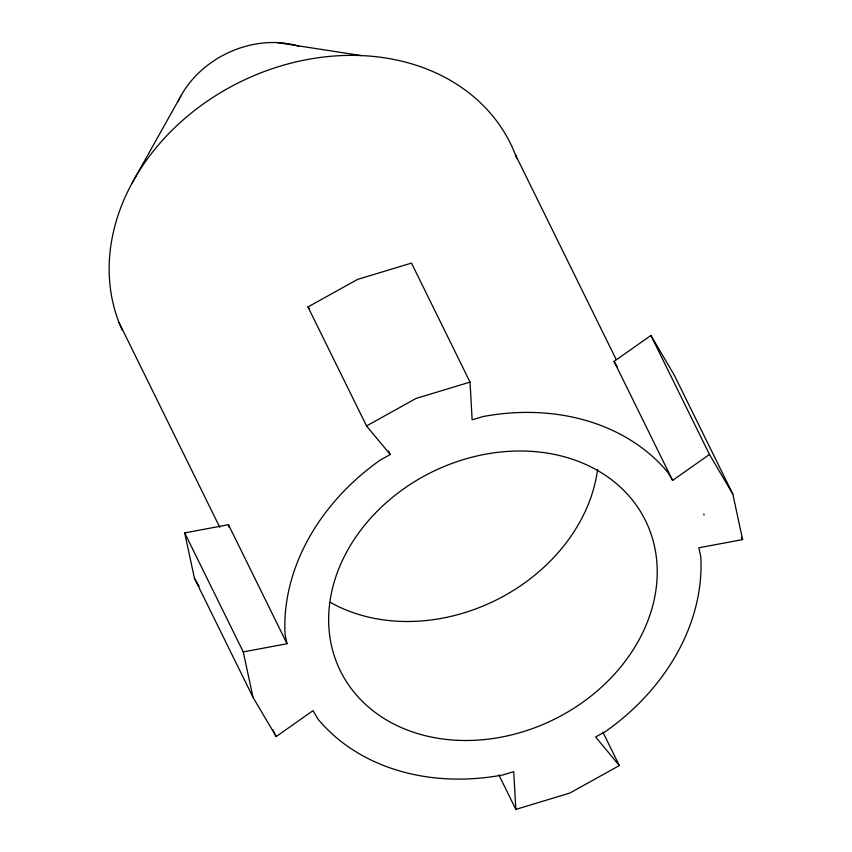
<?xml version="1.0" encoding="UTF-8"?>
<svg xmlns="http://www.w3.org/2000/svg" width="852" height="852" viewBox="0 0 852 852"><rect width="100%" height="100%" fill="white"/><g stroke="black" fill="none" stroke-linecap="round" stroke-linejoin="round"><path stroke-width="1.28" d="M132.241 182.807L180.794 96.169M650.907 335.454L709.46 454.467L672.622 480.411L614.058 361.408L650.907 335.454L674.283 375.136L732.848 494.149L742.603 539.593L698.842 547.783L700.802 556.867A215.407 174.713 -26.2 0 1 605.538 731.485L595.623 736.991L619.329 765.565L569.764 793.084L515.833 809.4L498.846 774.883M184.703 532.905L243.267 651.908L287.028 643.729L228.464 524.715L184.703 532.905L194.458 578.348L253.023 697.362L276.186 736.586L313.025 710.632L317.924 719.024A215.407 174.713 -26.2 0 0 502.946 774.937L513.724 771.678L515.833 809.4M287.028 643.729L285.079 634.644A215.407 174.713 -26.2 0 1 380.333 460.016L390.248 454.521L366.541 425.947L307.977 306.933L357.552 279.413L411.484 263.098L470.038 382.111L472.146 419.834L482.924 416.575A215.407 174.713 -26.2 0 1 667.947 472.487L672.622 480.411M366.541 425.947L416.106 398.416L470.038 382.111M277.273 42.6L361.386 55.582M307.977 306.933L309.67 308.978M709.46 454.467L732.848 494.149M614.058 361.408L617.359 367.01M194.458 578.348L199.144 586.293M741.432 537.218L742.603 539.593M515.439 154.787L616.166 359.48M602.939 732.241L619.329 765.565M388.491 450.953L390.248 454.521M119.067 322.663L219.795 527.356M272.683 729.472L276.186 736.586M703.752 514.097L704.125 515.023M228.464 524.715L229.018 527.282M243.267 651.908L253.023 697.362M122.092 329.841A215.407 174.713 -26.2 0 1 251.574 76.659A215.407 174.713 -26.2 0 1 516.802 158.429M178.345 101.005A90.695 73.56 -26.2 0 1 298.807 46.189M597.593 469.356A170.059 137.928 -26.2 0 1 496.152 600.064A170.059 137.928 -26.2 0 1 330.406 602.396M458.099 740.335A170.059 137.928 -26.2 0 0 649.405 529.486A170.059 137.928 -26.2 0 0 371.312 517.43A170.059 137.928 -26.2 0 0 458.099 740.335"/></g></svg>
